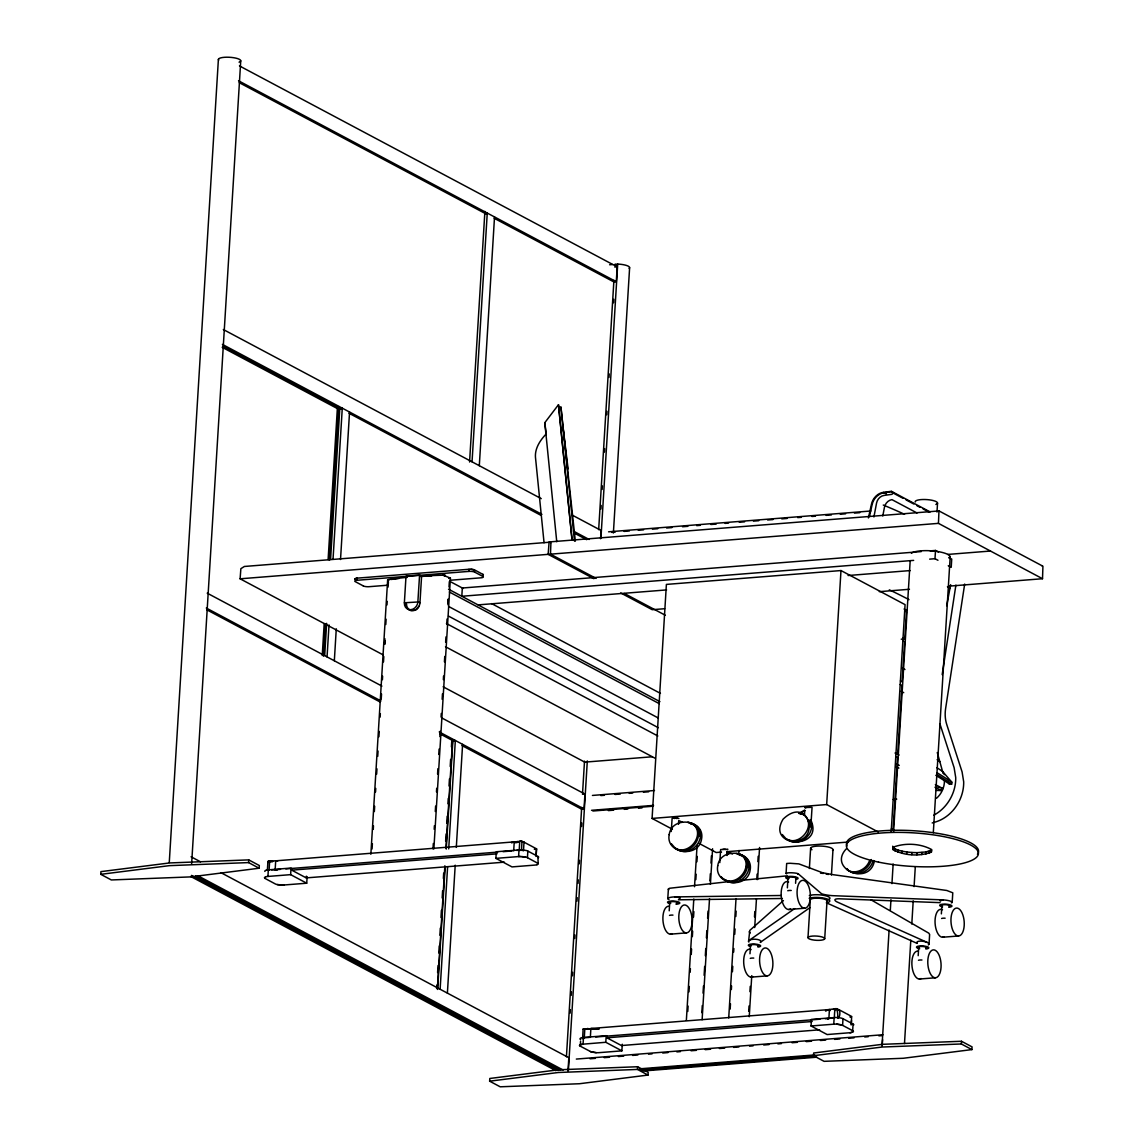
<?xml version="1.0" encoding="UTF-8"?>
<svg xmlns="http://www.w3.org/2000/svg" width="1144" height="1144" viewBox="0 0 1144 1144"><rect width="100%" height="100%" fill="white"/><g stroke="black" fill="none" stroke-linecap="round" stroke-linejoin="round"><path stroke-width="1.5" d="M810.066 826.469L811.596 826.955L810.41 820.706L811.253 823.094A13.042 11.025 -62 0 1 811.596 826.955C811.024 837.05 799.499 845.101 789.961 841.097M407.407 577.305A182.339 46.275 3.5 0 0 388.66 579.507L387.644 579.922L370.856 854.268M100.758 874.331L100.929 871.628L169.555 862.948L248.748 859.888L259.316 865.522L259.145 868.224L190.533 876.905L111.34 879.951L100.758 874.331L169.383 865.65L248.577 862.59L259.145 868.224M169.269 862.504L218.39 59.388M191.62 863.963L240.74 60.846M383.326 654.983L240.111 578.807L240.869 568.682L244.387 566.466L550.078 542.184L550.75 542.885M248.577 862.59L248.748 859.888M267.367 870.384L267.925 861.446A3.689 0.944 3.5 0 1 268.826 861.217L269.641 861.146A17.16 4.347 3.5 0 1 277.406 860.86M306.721 883.211L283.068 885.07L277.177 884.555A6.22 1.573 3.5 0 1 275.175 883.869L264.722 878.263L265.608 876.833A6.807 1.73 3.5 0 1 267.925 876.447L268.325 869.855L291.034 868.053L290.633 874.645L306.721 883.211L307.135 876.619M269.083 870.084L269.641 861.146L268.826 861.217M277.248 869.812L275.146 869.769L275.704 860.831L514.242 841.884L513.685 850.836M504.404 862.161L306.249 877.891L291.706 870.155L291.806 868.453M306.249 877.891L306.349 876.19M322.236 655.526L324.195 623.552M328.113 559.573L337.351 408.551M323.566 656.227L325.525 624.252M329.429 560.288L338.838 406.549M324.71 655.326L326.655 623.351M330.573 559.387L339.811 408.351L342.27 408.165L333.033 559.187M327.055 656.913L329.014 624.924M334.334 660.774L336.279 628.8M340.526 559.502L349.549 412.026M363.306 585.928L355.269 581.638A4.19 1.058 3.5 0 1 354.983 580.794A4.49 1.144 3.5 0 1 357.128 580.265L357.257 578.135L468.997 569.269A4.533 1.144 3.5 0 1 470.971 569.24L474.531 569.869L483.369 574.66M372.057 848.991L372.386 843.643M373.259 829.386L373.473 825.825M374.345 811.568L374.674 806.234M375.547 791.977L375.761 788.416M376.633 774.159L376.962 768.825M377.734 756.341L378.049 751.007M378.921 736.75L379.25 731.402M380.123 717.159L380.337 713.584M381.209 699.341L381.538 693.993M382.411 679.736L382.625 676.176M383.497 661.933L383.826 656.584M384.598 644.115L384.913 638.767M385.785 624.51L386.114 619.176M386.987 604.919L387.201 601.358M388.073 587.101L388.402 581.753M384.784 644.358L384.999 640.797M419.576 575.103L417.86 601.987L404.375 602.788L406.006 576.176L419.576 575.103L421.593 576.176L419.962 602.788A7.722 6.521 -62 0 1 419.019 606.22C416.645 613.041 405.333 611.611 406.392 603.86L404.375 602.788A7.722 6.521 -62 0 0 410.71 609.709A7.722 6.521 -62 0 0 417.96 601.715L419.962 602.788M447.833 602.802L448.048 599.241M432.99 848.905L433.319 843.5M434.191 829.3L434.405 825.682M435.278 811.482L435.607 806.077M436.479 791.891L436.693 788.259M437.566 774.073L437.895 768.668M438.767 754.482L439.096 749.077M439.854 736.664L440.183 731.259M441.055 717.073L441.269 713.441M442.142 699.256L442.471 693.85M443.343 679.65L443.557 676.033M444.43 661.847L444.759 656.427M445.631 642.242L445.96 636.893M446.718 624.424L447.047 619.018M447.919 604.833L448.248 599.427M449.006 587.015L449.335 581.61M433.862 848.962L450.421 578.077L443.014 575.189A182.339 46.275 3.5 0 0 420.105 576.276M436.622 988.573L436.836 985.013M437.594 972.586L438.038 965.479M438.796 953.038L439.224 945.931M439.882 935.263L440.311 928.156M440.969 917.502L441.398 910.395M442.17 897.954L442.599 890.847M443.357 878.406L443.686 873.072M445.645 841.097L446.074 833.99M446.732 823.322L447.161 816.215M447.919 803.774L448.248 798.455M449.006 786.014L449.449 778.907M450.207 766.466L450.636 759.359M451.408 746.918L451.723 741.598M437.38 988.416L444.873 865.779M445.96 848.004L452.595 739.596M469.569 462.019L484.899 211.411M437.651 989.446L445.159 866.852M446.246 849.077L452.867 740.697L455.341 740.497L448.705 848.891M472.043 461.818L487.258 213.07L484.784 213.27M440.125 989.26L447.619 866.651M357.128 580.265L468.868 571.399L468.997 569.269M479.307 465.694L494.523 216.931M447.39 993.121L455.212 865.193M456.299 847.418L462.605 744.358M450.064 580.265L480.938 577.82A4.49 1.144 3.5 0 0 483.097 577.291A4.19 1.058 3.5 0 0 482.811 576.433L474.76 572.157L474.074 569.712M482.811 576.433L482.94 574.317M495.895 858.357L519.548 856.499L525.439 857.013A6.22 1.573 3.5 0 1 527.441 857.7L537.909 863.305L537.022 864.721A6.807 1.73 3.5 0 1 534.706 865.107L511.997 866.909L495.895 858.357L496.296 851.751L519.962 849.892L525.84 850.421A6.22 1.573 3.5 0 1 527.856 851.093L537.909 856.441A6.22 1.573 3.5 0 1 538.638 857.228L538.338 857.714M497.039 852.151L496.939 853.853L291.706 870.155M489.632 1081.18L489.804 1078.477L558.415 1069.797L637.623 1066.737L648.19 1072.357L648.019 1075.06L579.407 1083.74L500.2 1086.8L489.632 1081.18L558.258 1072.5L637.451 1069.44L648.019 1075.06M511.468 842.627L519.748 841.283A3.747 0.944 3.5 0 1 521.078 841.226L522.021 841.269L521.464 850.221L519.376 850.435M523.48 850.693L524.009 842.17L521.993 841.698M527.441 857.7L527.842 851.093M536.064 855.626L536.479 848.805L524.009 842.17M536.107 856.456L536.565 849.005L534.277 849.134M537.909 856.441L538.152 863.563M566.423 1056.756L581.681 807.449M582.553 793.207L584.512 761.146M598.669 529.658L613.913 280.351M570.127 1013.155L570.341 1009.594M571.213 995.38L571.428 991.819M572.4 975.832L572.615 972.271M574.688 938.495L574.903 934.948M576.962 901.172L577.191 897.625M578.049 883.397L578.278 879.85M579.25 863.849L579.465 860.302M581.538 826.526L581.753 822.965M600.957 509.008L601.172 505.448M602.144 489.446L602.373 485.9M604.432 452.123L604.647 448.577M606.72 414.8L606.935 411.254M608.994 377.477L609.223 373.916M613.57 302.831L613.785 299.27M568.01 1070.927L568.825 1057.714L220.978 872.686M461.947 745.53L581.567 809.151L584.041 808.951L584.942 794.079L441.713 717.903M600.571 538.724L601.072 530.458L572.744 515.386M494.208 218.275L613.827 281.896L616.287 281.71L617.188 266.838L239.453 65.909M568.368 1070.77L587.315 760.932M600.929 538.338L617.703 264.107L618.79 264.135A11.197 2.846 3.5 0 1 629.143 268.397M622.279 1044.243L621.878 1050.85L599.17 1052.652A6.807 1.73 3.5 0 1 596.196 1052.68L590.876 1051.751L580.265 1046.159L580.58 1041.197M613.384 533.018L629.615 267.696M582.625 1038.666L583.111 1029.1L598.097 1028.899M621.878 1050.85L605.791 1042.284L606.191 1035.678L583.483 1037.479L583.068 1044.086L579.536 1045.373A6.22 1.573 3.5 0 0 580.265 1046.159M584.827 1028.799L584.284 1037.737L582.396 1038.151M590.347 1037.422L590.89 1028.485L829.429 1009.551L828.885 1018.489L827.469 1018.803M819.604 1029.814L621.435 1045.544L606.892 1037.808L606.992 1036.106M672.4 829.243L652.08 818.432L666.394 584.412L840.983 570.556L905.076 604.647L891.176 831.917M637.451 1069.44L637.623 1066.737M671.256 831.502L672.114 818.346L676.905 817.731L678.907 818.546M667.796 898.483L668.382 889.074M669.211 910.796L669.726 902.359M678.506 824.366L678.735 820.577L682.668 822.336M686.357 1020.334L693.793 899.055M694.522 886.714L697.082 845.602M687.773 1011.453L688.102 1006.048M688.974 991.862L689.303 986.457M690.175 972.271L690.39 968.639M691.262 954.454L691.591 949.048M692.349 936.636L692.678 931.23M693.55 917.045L693.879 911.625M695.838 879.622L696.167 874.216M696.925 861.747L697.254 856.398M701.83 1012.712L702.273 1005.576M703.031 993.121L703.474 985.956M704.118 975.303L704.661 966.394M705.319 955.712L705.762 948.519M706.406 937.894L706.849 930.701M707.607 918.289L708.05 911.082M709.895 880.88L710.338 873.759M710.982 863.062L711.425 855.812M702.116 1019.747L709.523 898.612M710.395 884.355L712.583 848.734M719.819 862.619L720.62 849.563L727.87 849.277L727.155 849.763M727.069 855.483L727.298 851.694L732.546 854.039M727.727 854.525L727.298 851.694M728.714 1017.96L736.021 898.583M738.752 854.025L738.967 850.464M730.158 1009.122L730.487 1003.788M731.359 989.531L731.574 985.971M732.446 971.714L732.775 966.365M733.647 952.123L733.862 948.562M734.734 934.305L735.063 928.957M735.835 916.487L736.15 911.139M748.576 941.441L749.792 930.401L783.425 900.6M749.992 953.767L750.507 945.33M748.705 1011.31L749.034 1005.962M749.906 991.719L750.235 986.371M754.482 916.887L754.811 911.539M756.77 879.479L757.099 874.13M757.857 861.661L758.186 856.313M749.249 1016.716L751.765 975.646M754.697 927.541L756.441 899.041M757.614 879.579L759.573 847.489M786.071 873.344L786.672 863.477L790.118 863.277L798.855 863.892L822.536 872.729L829.7 874.102A8.523 0.872 10.5 0 0 834.762 874.917L946.846 890.49L952.78 892.806L952.194 902.359M787.372 887.844L787.987 877.72M795.581 883.297L795.895 878.234M804.518 814.156L804.747 810.367M811.01 823.723L810.109 823.237L811.01 823.723L812.054 807.349L804.761 807.521L805.776 807.936M809.38 868.51L810.624 848.233M807.993 937.637L810.309 899.785A8.38 2.131 3.5 0 1 820.019 898.312A8.38 2.131 3.5 0 1 826.669 901.4M840.597 1024.652L836.736 1024.152L842.056 1025.081L852.666 1030.672A6.22 1.573 3.5 0 1 853.395 1031.459L850.736 1032.66L827.141 1034.548L811.053 1025.982L811.454 1019.39L834.162 1017.588A6.764 1.716 3.5 0 1 838.166 1017.617L840.997 1018.046A6.22 1.573 3.5 0 1 842.999 1018.732L853.066 1024.08A6.22 1.573 3.5 0 1 853.796 1024.852M878.263 832.003L826.669 804.561L840.983 570.556M813.513 1055.712L813.67 1053.009L882.296 1044.329L961.489 1041.269L972.057 1046.889L971.899 1049.591L903.274 1058.271L824.08 1061.332L813.513 1055.712L882.124 1047.032L961.332 1043.971L971.899 1049.591M824.71 938.738A8.38 2.131 3.5 0 0 812.397 936.078A8.38 2.131 3.5 0 0 811.94 939.739A8.38 2.131 3.5 0 0 824.71 938.738L827.026 900.871M831.431 875.031L832.975 849.692M811.053 1025.982L833.761 1024.18L834.162 1017.588M835.091 1009.58A16.388 4.161 3.5 0 1 837.193 1009.351C841.512 1008.522 839.853 1019.247 837.637 1018.003C838.509 1009.88 834.405 1001.615 834.405 1017.888A17.16 4.347 3.5 0 0 827.713 1018.746M842.999 1018.732L842.599 1025.324L841.383 1024.852M851.165 1024.981L851.679 1016.458L839.21 1009.823M851.308 1024.123L851.522 1020.491M852.666 1030.672L853.066 1024.08M901.229 639.196L904.79 638.924L906.448 611.911L904.689 610.982M893.593 831.974L910.124 561.632M893.106 849.663L893.421 847.075C905.419 842.67 920.434 843.443 931.688 849.563L931.359 852.166C919.376 856.57 904.346 855.798 893.106 849.663L892.72 846.202M882.024 1045.931L889.102 930.015M890.304 910.395L890.961 899.684M891.948 883.64L893.149 864.02M882.281 1044.644L882.596 1039.681M894.937 851.007L895.066 848.877L893.235 847.532M897.954 852.251L898.083 850.121L895.066 848.877M901.958 853.31L902.087 851.179L898.083 850.121M906.677 854.125L906.806 851.994L902.087 851.179M911.782 854.625L911.911 852.494L906.806 851.994M904.489 1043.543L910.81 940.096M911.797 924.052L913.212 900.857M914.085 886.6L915.286 866.98M936.993 512.069L937.537 503.146M916.916 854.782L917.059 852.666L926.082 851.937L931.488 850.035L931.359 852.166M937.951 560.274L934.991 558.701L935.506 550.45L930.158 550.865M1041.969 565.779A2.016 1.873 51.8 0 1 1042.928 566.309L1042.513 578.721L938.452 523.366L938.967 510.91L1042.427 565.951M921.764 854.597L921.892 852.466M918.189 955.683L918.704 947.246M925.954 854.067L926.082 851.937M929.228 853.238L929.371 851.107M933.304 832.775L950.163 557.099M929.042 944.043L929.629 934.476L928.771 933.146L871.113 899.87M941.355 913.884L941.869 905.447M935.821 775.317A903.746 229.329 3.5 0 1 946.417 782.024L949.348 783.997L951.694 784.055L951.808 782.167L942.599 771.471M961.332 1043.971L961.489 1041.269M448.848 578.392L450.135 577.806M936.064 790.404A812.126 686.386 -62 0 1 941.269 790.59L941.626 787.916M695.38 825.267C709.051 834.991 693.064 856.956 678.978 850.292M742.199 855.455C755.869 865.179 739.882 887.143 725.782 880.48M743.943 856.384C757.628 866.108 741.627 888.073 727.541 881.409M942.184 674.617L955.898 585.113M964.678 584.055L945.602 708.665A33.648 28.714 -65.4 0 0 946.774 724.61L962.09 771.914L963.691 781.824A36.965 31.245 -62 0 1 935.563 821.95L932.188 822.965M946.703 605.719L950.635 584.684M873.916 516.974L876.561 503.031A8.408 7.021 -58.8 0 1 884.083 495.423L891.862 494.337A1.444 1.201 -58.7 0 0 891.605 491.691L884.083 492.721A13.456 11.24 -58.8 0 0 872.171 504.39L869.426 516.587M882.796 515.973L884.455 507.25A8.408 7.021 -58.8 0 1 891.962 499.642L917.059 512.998M868.396 517.96L871.514 504.032A13.442 11.24 -58.8 0 1 882.081 492.606L890.947 491.334A1.444 1.201 -58.8 0 1 892.191 492.521L903.002 498.269M355.398 579.522A4.147 1.058 3.5 0 1 354.897 578.993L357.257 578.135L356.156 578.292M871.328 859.544C869.411 868.596 858.815 875.16 850.006 871.485M873.086 860.474C871.156 869.526 860.56 876.089 851.751 872.414M874.359 861.16C869.311 886.614 827.069 868.811 846.46 848.691M869.397 861.046C866.437 868.939 856.784 874.173 848.719 870.813M354.897 578.993L355.712 578.392M264.378 877.734L265.608 876.833M538.238 863.82L537.022 864.721M579.536 1045.373L580.766 1044.472M853.395 1031.459L852.166 1032.36M419.019 606.22L415.858 609.723M267.953 862.504L267.896 861.875A16.388 4.161 3.5 0 1 272.572 861.718M556.756 541.741L544.801 422.679L558.472 404.719L558.887 408.165M449.435 578.221L450.421 578.178M748.877 941.998A6.178 2.145 0.9 0 1 749.177 940.354L794.608 908.622M810.066 907.564L760.259 942.384A6.178 2.145 0.9 0 0 757.442 939.467A6.178 2.145 0.9 0 0 749.177 940.354M939.009 510.939L549.12 541.941L548.148 554.354L593.879 578.678M387.93 580.28L389.189 579.693L387.702 579.836M517.26 841.469L515.215 842.67L518.06 841.812M804.461 810.209L798.869 813.427A17.904 15.129 -62 0 1 802.516 814.142L804.232 813.999M800.857 812.926L805.047 810.524M829.486 1010.853L830.401 1010.324M825.482 1010.853L829.429 1009.551M825.825 1010.652L828.256 1009.794A17.16 4.347 3.5 0 1 834.948 1008.936L835.806 1008.894M722.736 849.42L723.337 849.277A3.089 0.786 3.5 0 1 724.295 849.191L725.882 849.434M536.307 849.091L534.849 849.32L536.565 849.005M851.193 1016.83L851.193 1016.83A3.747 0.944 3.5 0 1 850.464 1016.93M511.611 842.585L514.242 841.884M583.111 1029.1L590.261 1029.028L583.669 1028.942M414.843 610.238L410.639 610.581M516.459 842.627L518.032 842.241M833.261 1009.466L837.208 1008.922M676.619 818.546L677.319 818.303L675.732 818.074A3.089 0.786 3.5 0 0 674.774 818.146L674.359 818.546M581.424 1044.3L605.791 1042.284M850.035 1016.973L851.508 1016.744M849.863 1032.746L851.508 1032.517M444.458 575.246C441.555 575.475 448.605 575.832 443.014 575.189M390.862 579.493L399.17 578.421M575.346 541.126L560.946 407.15L558.744 407.364L572.057 539.968M729.657 881.552L669.612 888.259A6.063 1.344 -7.9 0 0 668.782 889.732M740.154 880.508L787.329 875.818M534.849 849.32L535.649 849.234M609.623 264.75L612.44 264.521M617.703 264.107L614.9 264.321L616.373 265.108M614.728 267.024L617.188 266.838M608.565 531.817L870.841 510.996M611.654 532.375L615.2 532.103M624.066 531.388L629.372 530.973M638.238 530.273L643.557 529.844M652.409 529.143L657.728 528.714M666.594 528.013L671.914 527.598M682.539 526.755L687.859 526.326M696.725 525.625L700.257 525.339M710.896 524.495L716.216 524.081M725.067 523.38L728.614 523.094M739.253 522.25L744.572 521.821M753.424 521.121L758.744 520.706M767.61 519.991L772.915 519.576M781.781 518.875L787.101 518.447M797.726 517.603L801.272 517.331M811.911 516.473L815.457 516.201M826.082 515.358L831.402 514.929M840.268 514.228L845.573 513.813M854.439 513.098L859.759 512.684M240.111 578.807L938.452 523.366M388.073 585.185L369.197 586.686A4.49 1.144 3.5 0 1 365.865 586.6A4.19 1.058 3.5 0 1 363.306 585.928M921.263 551.58L462.319 588.016L461.818 596.267L913.656 560.388M947.818 554.425L990.489 551.036M929.657 559.13L934.991 558.701M478.049 604.89L666.594 589.918M848.047 575.518L910.309 570.57M664.635 608.722L652.209 609.695L620.677 592.935M879.293 591.677L909.451 589.274M948.49 586.186L1042.513 578.721M652.151 756.785L584.756 762.133L443.128 686.786M582.482 794.279L584.942 794.079M592.435 795.438L654.468 790.518M600.843 795.581L604.389 795.294M615.029 794.451L620.348 794.036M629.2 793.335L632.746 793.049M643.386 792.206L648.691 791.791M942.685 771.642L944.315 774.645M591.534 810.309L653.553 805.39M592.849 811.01L653.11 806.234M608.351 810.596L613.67 810.166M624.295 809.323L627.841 809.051M638.481 808.207L642.013 807.921M652.08 818.432L826.669 804.561M893.235 799.427L896.739 799.141M275.146 869.769L280.495 869.34M285.828 868.925L497.669 852.108M503.017 851.679L511.911 850.979M699.056 836.264L700.614 836.135C701.129 829.986 696.453 824.123 690.29 823.351M267.925 876.447L290.633 874.645M721.521 852.094L716.187 852.523L698.984 843.371M726.869 851.679L848.019 842.056M745.874 866.451L749.177 867.252C749.692 861.103 745.016 855.24 738.852 854.482M747.618 867.381L749.177 867.252M788.716 909.509L804.632 908.236A14 6.592 85.5 0 0 808.98 887.201A14 6.592 85.5 0 0 797.554 887.386A14 6.592 85.5 0 0 804.632 908.236M670.456 934.162L686.371 932.889A14 6.592 85.5 0 0 690.719 911.854A14 6.592 85.5 0 0 679.293 912.025A14 6.592 85.5 0 0 686.371 932.889M942.599 937.236L958.515 935.978A14 6.592 85.5 0 0 962.862 914.943A14 6.592 85.5 0 0 951.436 915.114A14 6.592 85.5 0 0 958.515 935.978M751.236 977.133L767.152 975.861A14 6.592 85.5 0 0 771.499 954.825A14 6.592 85.5 0 0 760.074 954.997A14 6.592 85.5 0 0 767.152 975.861M919.433 979.035L935.349 977.777A14 6.592 85.5 0 0 939.696 956.727A14 6.592 85.5 0 0 928.27 956.913A14 6.592 85.5 0 0 935.349 977.777M595.681 1037.007L819.991 1019.19M825.324 1018.775L828.885 1018.489M606.892 1037.808L812.126 1021.506M576.319 1059.072L882.896 1034.734M590.047 1058.786L595.352 1058.372M604.218 1057.657L609.538 1057.242M618.389 1056.541L623.709 1056.112M632.575 1055.411L637.894 1054.982M648.519 1054.139L652.066 1053.867M662.705 1053.023L668.01 1052.594M676.876 1051.894L680.423 1051.608M691.048 1050.764L696.367 1050.349M705.233 1049.649L710.553 1049.22M719.404 1048.519L724.724 1048.09M733.59 1047.389L738.895 1046.975M749.534 1046.131L753.081 1045.845M763.706 1045.001L769.025 1044.572M777.891 1043.871L781.438 1043.585M792.063 1042.742L797.382 1042.327M806.234 1041.626L811.554 1041.197M820.42 1040.497L825.739 1040.068M834.591 1039.367L839.91 1038.952M848.776 1038.251L854.082 1037.822M864.721 1036.979L868.267 1036.693M878.892 1035.849L882.439 1035.577M639.196 1068.868L814.642 1054.94M640.526 1069.583L815.958 1055.655M641.841 1070.284L815.515 1056.498M643.171 1070.984L816.83 1057.199M516.716 850.407L519.204 850.221A3.732 0.944 3.5 0 1 520.992 850.192L523.208 850.564M420.477 576.49L431.717 575.847M267.925 861.446L272.601 861.303M589.317 1037.436L584.284 1037.737A3.732 0.944 3.5 0 0 582.825 1037.951M520.963 849.892L519.004 849.949L518.604 856.556L520.549 856.484M282.067 885.084L284.012 885.013M521.55 841.24L519.748 841.283L519.204 850.221L520.992 850.192M834.948 1008.936L836.736 1008.894M668.997 899.513A6.178 1.459 -2.8 0 1 668.582 897.897A6.178 1.459 -2.8 0 1 674.774 896.91L781.009 895.495M678.406 899.813L782.396 898.498M275.704 860.831L277.792 860.874M590.89 1028.485L599.227 1029.042M911.911 852.494L917.059 852.666M584.412 1028.828L587.802 1028.956M951.293 902.873A6.163 1.316 9.4 0 0 951.479 901.572A6.192 1.173 8.5 0 0 943.156 899.899L833.49 895.709A8.437 1.444 7.4 0 1 828.413 895.237L827.126 895.037A8.351 1.316 6 0 1 823.751 894.379L822.865 894.165A8.451 1.258 4.4 0 1 821.278 893.507L798.255 873.83M940.068 902.645L839.31 898.798A8.437 2.031 9.8 0 0 835.749 899.127L835.263 899.37A8.351 2.231 9.8 0 0 835.048 900.385L835.377 900.814A8.451 2.488 9.4 0 0 837.465 902.115L927.169 942.399M521.078 841.226L522.021 841.269M470.971 569.24L473.544 569.583M521.578 856.513L525.439 857.013M281.038 885.056L277.177 884.555M596.196 1052.68L592.335 1052.18M591.977 1029.114L587.258 1028.585L591.362 1029.042M444.101 575.217L445.431 575.418M798.584 813.141L802.773 814.156M687.601 822.321L691.791 823.337M690.633 823.937L694.808 824.953M736.164 853.438L740.354 854.454M739.196 855.054L743.385 856.069M523.38 841.927L522.493 841.755L523.737 842.041M837.68 1009.408L838.566 1009.594M799.499 813.241L804.761 815.157M688.545 822.422C709.323 826.597 694.136 857.542 677.219 849.363M737.108 853.553C743.257 854.311 747.947 860.174 747.418 866.323M786.929 839.496C801.014 846.16 817.016 824.181 803.331 814.471M788.202 840.168C822.736 847.375 810.138 793.149 783.097 819.161C765.407 848.462 825.282 850.221 810.638 819.604M691.505 823.594L693.536 824.266M740.068 854.711L742.099 855.383M675.947 848.676C690.032 855.34 706.034 833.375 692.349 823.651M724.509 879.793C738.595 886.471 754.597 864.492 740.912 854.768M590.333 1051.508L591.548 1051.979M917.116 943.385L827.941 903.488A8.408 2.931 5.9 0 0 826.812 903.145M238.538 80.781L616.287 281.71M239.225 82.654L486.329 214.085M891.591 491.419L930.172 511.94M906.091 499.914L913.813 504.018M916.902 505.662L919.99 507.307M923.079 508.937L929.243 512.226M935.506 550.45L938.452 552.009M948.776 557.5L951.722 559.073L951.222 567.324L948.262 565.765M903.045 637.98L904.79 638.924M902.873 640.869L904.618 641.798L902.158 681.867L900.414 680.937M900.199 684.541L901.944 685.471L897.754 753.882L896.009 752.938M223.323 329.529L541.255 498.641M222.408 344.401L541.927 514.357M573.401 531.102L589.146 539.467M223.094 346.274L341.141 409.066M349.02 413.256L541.041 515.386M574.088 532.975L586.686 539.668M222.208 347.304L338.681 409.266M596.124 578.435L550.478 554.168L550.908 543.3M624.452 593.507L665.365 615.272M895.795 756.541L897.539 757.471L893.135 829.471L891.39 828.542M896.124 763.72L899.255 765.379M935.349 784.584L942.956 788.616A114.943 97.154 -62 0 0 941.269 788.102M895.752 766.394L898.884 768.067M934.991 787.258L941.269 790.59M450.607 581.781L463.22 588.488M491.62 603.603L660.446 693.393M448.519 589.189L659.931 701.644M449.377 592.02L659.216 703.631M448.562 606.434L658.386 718.046M448.505 616.101L658.343 727.713M446.417 623.523L657.829 735.978M811.596 826.955L809.838 826.025A13.042 11.025 -62 0 0 809.509 822.164L808.665 819.79L809.637 821.85M445.488 646.746L655.326 758.358M700.614 836.135L698.855 835.206L697.683 828.971L693.636 824.338M207.207 593.164L381.91 686.085M206.292 608.036L380.995 700.957M439.239 731.931L584.041 808.951M206.978 609.895L380.108 701.987M439.925 733.804L454.082 741.341M191.077 856.784L200.515 861.804M198.041 875.846L563.191 1070.069M195.567 876.032L560.732 1070.269M191.534 875.403L558.258 1070.469M190.648 876.433L555.798 1070.655M883.425 492.349L886.5 493.993M942.656 771.514L939.381 769.311A895.223 227.17 3.5 0 0 936.822 767.653M951.808 782.167L948.962 780.265A906.42 230.015 3.5 0 0 936.965 772.701M951.694 784.055L948.848 782.139A906.42 230.015 3.5 0 0 936.85 774.574M409.695 610.21L406.921 607.192M846.531 869.197L848.162 870.498M787.758 839.496L789.389 840.783M786.471 838.809L788.102 840.111M786.357 839.181L782.31 834.548M725.339 879.808L726.969 881.094M724.052 879.121L725.682 880.408M723.938 879.479L720.949 876.633M676.776 848.676L678.406 849.978M675.489 848.004L677.119 849.291M675.375 848.362L671.328 843.729M750.178 933.032L749.163 931.759M846.918 868.568L848.276 870.126M947.976 781.452L949.348 783.997M915.286 501.973L915.186 501.687A11.197 2.846 3.5 0 1 929.586 499.871A11.197 2.846 3.5 0 1 935.864 504.461M939.867 723.694L954.125 767.71L955.726 777.62A36.965 31.245 -62 0 1 933.733 815.214M937.265 752.523L943.042 773.172M810.624 821.306L810.982 823.122M563.163 428.356L568.096 468.94M544.801 422.679L546.303 434.906M560.946 407.15L574.474 541.041M558.472 404.719L572.014 539.696M544.058 542.756L535.564 458.243A356.985 84.828 -5.7 0 1 545.96 434.191M406.392 603.86L406.578 606.134M904.075 609.023A642.227 162.977 3.5 0 1 906.763 610.453M889.317 589.846A636.407 161.49 3.5 0 1 908.979 599.656M947.446 586.715A619.104 157.1 3.5 0 1 949.92 588.502M883.268 505.047A596.324 151.323 3.5 0 1 904.561 514.314M902.373 668.067A671.728 170.456 3.5 0 1 904.961 669.526M937.136 759.702A714.299 181.739 3.5 0 1 939.853 761.618M901.143 691.205A686.672 174.245 3.5 0 1 903.717 692.678M895.037 753.024A903.746 229.329 3.5 0 1 899.141 755.054M944.443 781.08A20.163 17.046 -62 0 1 936.579 798.226M937.88 787.158A114.943 97.154 -62 0 1 939.581 787.601M942.584 906.849A6.163 1.559 3.5 0 1 941.226 904.404A6.163 1.559 3.5 0 1 950.65 905.018A6.163 1.559 3.5 0 1 948.719 907.249M669.912 903.646A6.163 1.559 3.5 0 1 669.54 901.229A6.163 1.559 3.5 0 1 678.878 902.087A6.163 1.559 3.5 0 1 676.004 904.203M917.059 942.999A6.178 1.959 8.6 0 1 923.651 941.383A6.178 1.959 8.6 0 1 928.284 944.944M820.505 873.172A11.197 2.846 3.5 0 1 823.38 873.458M826.039 873.916A11.197 2.846 3.5 0 1 828.299 874.516M811.954 849.749A11.197 2.846 3.5 0 1 820.691 846.059A11.197 2.846 3.5 0 1 832.517 850.392M786.629 873.844A6.178 0.915 2.8 0 1 791.877 872.786A6.178 0.915 2.8 0 1 798.026 874.302M809.323 895.58A11.197 2.846 3.5 0 1 824.724 895.552A11.197 2.846 3.5 0 1 828.327 899.67M809.151 898.283A11.197 2.846 3.5 0 1 825.739 898.54A11.197 2.846 3.5 0 1 826.326 902.845M750.45 946.546A6.163 1.559 3.5 0 1 750.178 944.229A6.163 1.559 3.5 0 1 759.23 944.872A6.163 1.559 3.5 0 1 757.929 947.089M788.431 879.064A6.163 1.559 3.5 0 1 787.215 876.704A6.163 1.559 3.5 0 1 796.267 877.105A6.163 1.559 3.5 0 1 795.909 879.393M940.697 901.157A6.192 1.173 8.5 0 1 943.156 899.899M674.774 896.91A6.178 1.459 -2.8 0 1 679.665 897.582A6.178 1.459 -2.8 0 1 678.835 899.07M919.69 948.705A6.163 1.559 3.5 0 1 917.86 946.245A6.163 1.559 3.5 0 1 927.284 946.731A6.163 1.559 3.5 0 1 925.839 949.019M790.39 909.008A14 6.592 85.5 0 1 781.209 895.638A14 6.592 85.5 0 1 788.631 882.024M789.06 878.492A3.961 1.001 3.5 0 1 791.033 876.947A3.961 1.001 3.5 0 1 795.724 878.478M787.758 890.747A3.961 1.001 3.5 0 1 791.233 890.475M944.272 936.736A14 6.592 85.5 0 1 935.091 923.38A14 6.592 85.5 0 1 942.513 909.752M941.97 905.719A3.961 1.001 3.5 0 1 946.46 904.747A3.961 1.001 3.5 0 1 949.177 906.434M941.626 918.489A3.961 1.001 3.5 0 1 945.116 918.203M672.129 933.647A14 6.592 85.5 0 1 663.12 922.107A14 6.592 85.5 0 1 668.625 906.22M670.799 903.145A3.961 1.001 3.5 0 1 670.97 901.729A3.961 1.001 3.5 0 1 676.562 902.101A3.961 1.001 3.5 0 1 676.39 903.517M669.497 915.4A3.961 1.001 3.5 0 1 672.972 915.114M752.909 976.619A14 6.592 85.5 0 1 743.729 963.262A14 6.592 85.5 0 1 751.15 949.634M750.979 945.874A3.961 1.001 3.5 0 1 754.582 944.601A3.961 1.001 3.5 0 1 757.829 946.317M750.278 958.372A3.961 1.001 3.5 0 1 753.767 958.086M921.106 978.535A14 6.592 85.5 0 1 912.097 966.995A14 6.592 85.5 0 1 917.602 951.093M919.175 947.775A3.961 1.001 3.5 0 1 922.779 946.503A3.961 1.001 3.5 0 1 926.011 948.219M918.475 960.274A3.961 1.001 3.5 0 1 921.95 960.002M847.046 845.945A66.152 16.788 3.5 0 1 914.242 830.773A66.152 16.788 3.5 0 1 977.462 854.268M911.396 553.267A19.848 5.034 3.5 0 1 936.092 551.308A19.848 5.034 3.5 0 1 949.334 558.358M833.761 1024.18A6.807 1.73 3.5 0 1 836.736 1024.152M580.68 1039.553A6.22 1.573 3.5 0 1 579.937 1038.781L580.637 1038.066A6.764 1.716 3.5 0 1 583.483 1037.479M268.325 869.855A6.764 1.716 3.5 0 0 265.479 870.427L264.779 871.142A6.22 1.573 3.5 0 0 264.879 871.399M468.868 571.399A4.49 1.144 3.5 0 1 472.2 571.485A4.19 1.058 3.5 0 1 474.76 572.157M271.514 869.869A17.16 4.347 3.5 0 1 276.848 869.798M218.676 60.146A11.197 2.846 3.5 0 1 231.374 57.414A11.197 2.846 3.5 0 1 239.067 62.162M669.183 834.605C665.436 853.924 698.755 858.443 701.572 839.024C705.319 819.705 672 815.186 669.183 834.605M717.746 865.722C713.999 885.041 747.318 889.56 750.135 870.155C753.882 850.836 720.563 846.317 717.746 865.722M878.492 862.104A66.152 16.788 3.5 0 0 978.42 853.653A66.152 16.788 3.5 0 0 880.265 833.089A66.152 16.788 3.5 0 0 878.492 862.104"/></g></svg>
